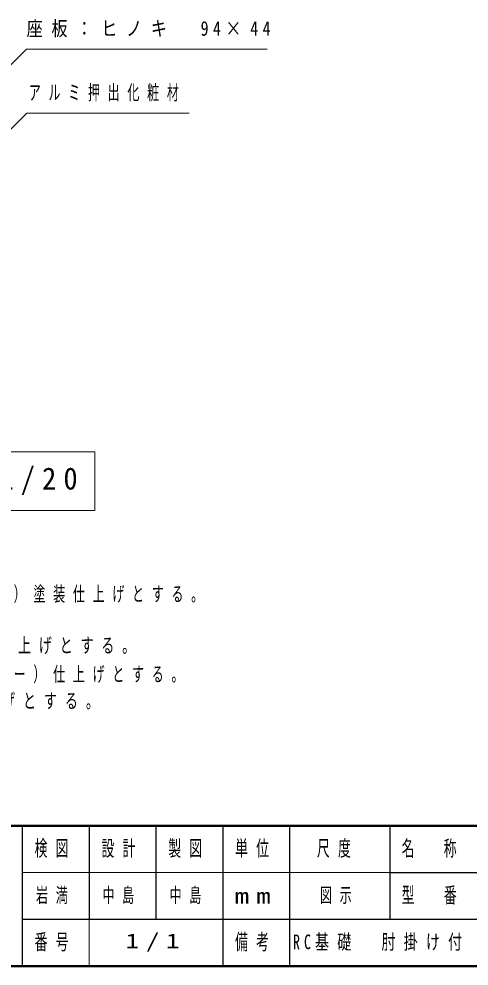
# Model space of a CAD drawing. Units: millimetres on the paper, scale 1:20. Extents: x -365 to 0, y 0 to 257.
# Drawn here: x -238 to -170.6, y 0 to 141.7 of the extents above; entities that cross this region are included whole.
import ezdxf

# ---------------------------------------------------------------- set-up
doc = ezdxf.new("R2010")
doc.units = ezdxf.units.MM
doc.layers.add('1_20', color=7, linetype='Continuous', lineweight=25)
doc.layers.add('LY_4', color=7, linetype='Continuous', lineweight=13)
doc.layers.add('99', color=7, linetype='Continuous')
doc.layers.add('CLASS1', color=7, linetype='Continuous')
doc.styles.add('ＭＳ ゴシック', font='')
doc.styles.get('ＭＳ ゴシック').set_extended_font_data('MS Gothic')

msp = doc.modelspace()

# ---------------------------------------------------------------- linework, layer by layer
at = {"layer": '1_20', "lineweight": 13}
for p, q in [((-226.663, 76.967), (-274.463, 76.967)), ((-226.663, 68.167), (-226.663, 76.967)), ((-274.463, 68.167), (-226.663, 68.167))]:
    msp.add_line(p, q, dxfattribs=at)
for points in [[(-242.751, 131.318), (-236.864, 137.205), (-200.85, 137.205)], [(-249.617, 114.814), (-236.795, 127.626), (-212.529, 127.626)]]:
    msp.add_lwpolyline(points, dxfattribs=at)
at = {"layer": 'LY_4', "lineweight": 50}
for p, q in [((-365, 21), (0, 21)), ((-365, 0), (0, 0))]:
    msp.add_line(p, q, dxfattribs=at)
at = {"layer": 'LY_4', "lineweight": 25}
for p, q in [((-237.5, 21), (-237.5, 0)), ((-227.5, 21), (-227.5, 7)), ((-217.5, 21), (-217.5, 7)), ((-207.5, 21), (-207.5, 0)), ((-197.5, 21), (-197.5, 7)), ((-182.5, 21), (-182.5, 7)), ((-182.5, 14), (-70, 14)), ((-237.5, 7), (0, 7)), ((-197.5, 7), (-197.5, 0))]:
    msp.add_line(p, q, dxfattribs=at)
at = {"layer": 'LY_4'}
for p, q in [((-237.5, 14), (-182.5, 14)), ((-227.5, 7), (-227.5, 0))]:
    msp.add_line(p, q, dxfattribs=at)

# ---------------------------------------------------------------- texts
at = {"layer": '1_20', "style": 'ＭＳ ゴシック'}
for s, insert, char_height, attachment_point in [('\\T1.55;\\W0.8;座板：ヒノキ\u300094×44', (-236.85, 140.205), 2.199, 4), ('\\T1.64;\\W0.6;アルミ押出化粧材', (-236.529, 130.626), 2.199, 4), ('\\T1.5;\\W0.95;正面図\u3000S=1/20', (-250.563, 72.567), 3.299, 5)]:
    msp.add_mtext(s, dxfattribs=dict(at, insert=insert, char_height=char_height, attachment_point=attachment_point))
at = {"layer": '99', "char_height": 2.199, "style": 'ＭＳ ゴシック'}
for s, insert, attachment_point in [('\\T1.64;\\W0.6;岩満', (-232.5, 10.5), 5), ('\\T1.64;\\W0.6;中島', (-225.5, 10.5), 4), ('\\T1.64;\\W0.6;中島', (-212.5, 10.5), 5), ('\\T1.64;\\W0.6;図示', (-190, 10.5), 5), ('\\T1.5;\\W1.35;1/1', (-217.5, 3.5), 5), ('\\T1.58;\\W0.7;RC基礎\u3000肘掛け付', (-197, 3.5), 4)]:
    msp.add_mtext(s, dxfattribs=dict(at, insert=insert, attachment_point=attachment_point))
at = {"layer": 'CLASS1', "char_height": 2.199, "attachment_point": 7, "style": 'ＭＳ ゴシック'}
for s, insert in [('\\T1.64;\\W0.6;木材は、ヒノキ（一等材）とし、カンナ・ペーパーがけの上、木材保護着色塗料（メイプル）塗装仕上げとする。', (-359.799, 54.312)), ('\\T1.6;\\W0.65;座フレームは、電気亜鉛メッキ処理の上、ポリエステル樹脂粉体塗装(ダークグレー)仕上げとする。', (-359.799, 46.312)), ('\\T1.64;\\W0.6;脚は、溶融亜鉛メッキ処理とする。\u3000アルミ押出化粧材は、アルマイト（シャンパンシルバー）仕上げとする。', (-359.799, 42.312)), ('\\T1.61;\\W0.65;肘掛けは、アルミ合金鋳物\u3000AC3Aとし、ウレタン樹脂塗料塗装（ダークグレー）仕上げとする。', (-359.799, 38.312))]:
    msp.add_mtext(s, dxfattribs=dict(at, insert=insert))
at = {"layer": 'LY_4', "char_height": 2.346, "attachment_point": 5, "style": 'ＭＳ ゴシック'}
for s, insert in [('\\T1.64;\\W0.6;検図', (-232.5, 17.5)), ('\\T1.64;\\W0.6;設計', (-222.5, 17.5)), ('\\T1.64;\\W0.6;製図', (-212.5, 17.5)), ('\\T1.64;\\W0.6;単位', (-202.5, 17.5)), ('\\T1.64;\\W0.6;尺度', (-190.25, 17.5)), ('\\T1.64;\\W0.6;名\u3000称', (-176, 17.5)), ('\\T1.64;\\W0.6;型\u3000番', (-176, 10.5)), ('\\T1.5;\\W1.35;mm', (-202.5, 10.5)), ('\\T1.64;\\W0.6;番号', (-232.5, 3.5)), ('\\T1.64;\\W0.6;備考', (-202.5, 3.5))]:
    msp.add_mtext(s, dxfattribs=dict(at, insert=insert))

doc.saveas('drawing.dxf')
